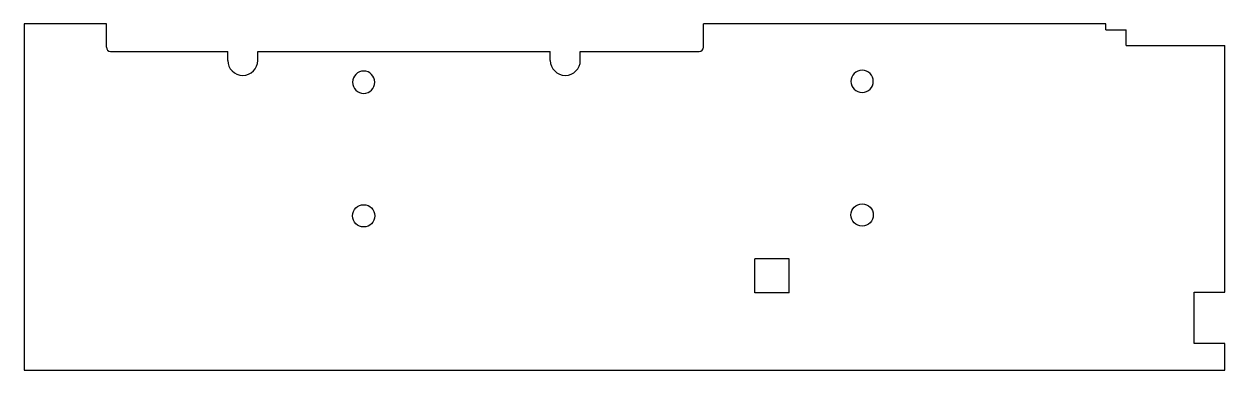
# Model space of a CAD drawing. Header units: millimetres. Extents: x 0 to 1400, y 0 to 404.
import ezdxf

# ---------------------------------------------------------------- set-up
doc = ezdxf.new("R2010")
doc.units = ezdxf.units.MM
doc.layers.add('81', color=7, linetype='CONTINUOUS', true_color=0xffffff)

msp = doc.modelspace()

# ---------------------------------------------------------------- linework, layer by layer
at = {"layer": '81', "color": 3, "linetype": 'CONTINUOUS'}
for p, q in [((96, 404), (0, 404)), ((0, 404), (0, 0)), ((96, 377), (96, 404)), ((792, 377), (792, 404)), ((1261, 404), (792, 404)), ((1261, 397), (1261, 404)), ((1261, 397), (1285, 397)), ((1285, 379), (1285, 397)), ((1285, 379), (1400, 379)), ((1400, 91), (1400, 379)), ((101, 372), (237.5, 372)), ((237.5, 361.5), (237.5, 372)), ((272.5, 361.5), (272.5, 372)), ((272.5, 372), (613.5, 372)), ((613.5, 361.5), (613.5, 372)), ((648.5, 361.5), (648.5, 372)), ((648.5, 372), (787, 372)), ((852, 90), (852, 130)), ((892, 130), (852, 130)), ((892, 90), (892, 130)), ((892, 90), (852, 90)), ((1364, 31), (1364, 91)), ((1364, 91), (1400, 91)), ((1400, 31), (1364, 31)), ((1400, 0), (1400, 31)), ((0, 0), (1400, 0))]:
    msp.add_line(p, q, dxfattribs=at)
at = {"layer": '81', "color": 3, "linetype": 'CONTINUOUS', "extrusion": (0, 0, -1)}
for centre in [(-977, 337), (-396, 336)]:
    msp.add_circle(centre, 13, dxfattribs=at)
at = {"layer": '81', "color": 3, "linetype": 'CONTINUOUS'}
for centre in [(396, 180), (977, 181)]:
    msp.add_circle(centre, 13, dxfattribs=at)
for centre, radius, start, end in [((101, 377), 5, 180, 270), ((787, 377), 5, 270, 0), ((255, 361.5), 17.5, 180, 0), ((631, 361.5), 17.5, 180, 0)]:
    msp.add_arc(centre, radius, start, end, dxfattribs=at)

doc.saveas('drawing.dxf')
